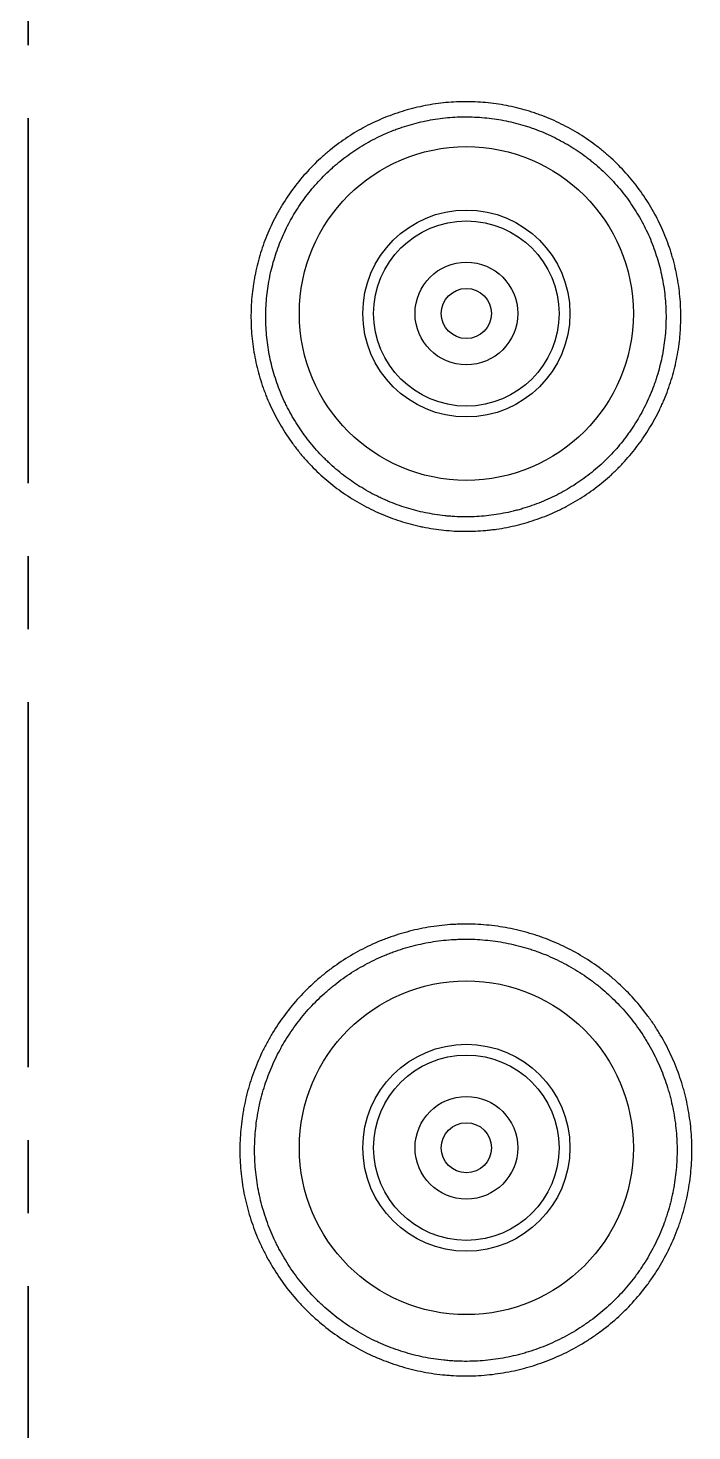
# Model space of a CAD drawing. Extents: x 60870 to 61464, y -29263 to -28843.
# Drawn here: x 61096.41 to 61112.32, y -29066.18 to -29032.55 of the extents above; entities that cross this region are included whole.
import ezdxf

# ---------------------------------------------------------------- set-up
doc = ezdxf.new("R2010")
doc.units = 0
doc.header["$LTSCALE"] = 7
doc.header["$MEASUREMENT"] = 0
doc.linetypes.add('CENTER', pattern=[2, 1.25, -0.25, 0.25, -0.25])
doc.layers.add('08_ALL_FEATURES', color=7, linetype='CONTINUOUS')
doc.layers.add('1', color=1, linetype='CENTER')

msp = doc.modelspace()

# ---------------------------------------------------------------- linework, layer by layer
at = {"layer": '08_ALL_FEATURES', "color": 7, "linetype": 'Continuous'}
for centre, radius in [((61106.913, -29039.39), 4), ((61106.913, -29039.39), 2.481), ((61106.913, -29039.39), 2.221), ((61106.913, -29039.39), 1.23), ((61106.913, -29039.39), 0.6), ((61106.913, -29059.39), 4), ((61106.913, -29059.39), 2.481), ((61106.913, -29059.39), 2.221), ((61106.913, -29059.39), 1.23), ((61106.913, -29059.39), 0.6)]:
    msp.add_circle(centre, radius, dxfattribs=at)
for points, knots in [([(61101.804, -29040.188), (61101.78, -29040.019), (61101.765, -29039.851), (61101.751, -29039.515), (61101.753, -29039.18), (61101.787, -29038.845), (61101.819, -29038.637), (61101.826, -29038.595), (61101.841, -29038.511), (61101.849, -29038.47), (61101.875, -29038.345), (61101.894, -29038.262), (61101.957, -29038.017), (61102.057, -29037.696), (61102.187, -29037.387), (61102.296, -29037.159), (61102.334, -29037.084), (61102.395, -29036.973), (61102.415, -29036.936), (61102.457, -29036.862), (61102.479, -29036.825), (61102.589, -29036.644), (61102.684, -29036.505), (61102.885, -29036.236), (61103.1, -29035.978), (61103.339, -29035.741), (61103.496, -29035.6), (61103.528, -29035.572), (61103.593, -29035.517), (61103.626, -29035.489), (61103.724, -29035.409), (61103.791, -29035.358), (61103.995, -29035.208), (61104.276, -29035.023), (61104.573, -29034.867), (61104.802, -29034.76), (61104.879, -29034.726), (61105.036, -29034.662), (61105.115, -29034.632), (61105.355, -29034.548), (61105.517, -29034.5), (61105.843, -29034.42), (61106.007, -29034.388), (61106.34, -29034.341), (61106.508, -29034.325), (61106.72, -29034.316), (61106.762, -29034.314), (61106.847, -29034.313), (61106.974, -29034.312), (61107.101, -29034.316), (61107.353, -29034.33), (61107.687, -29034.364), (61108.016, -29034.432), (61108.261, -29034.494), (61108.342, -29034.517), (61108.464, -29034.555), (61108.504, -29034.568), (61108.585, -29034.595), (61108.625, -29034.609), (61108.824, -29034.682), (61109.134, -29034.812), (61109.429, -29034.972), (61109.716, -29035.146), (61109.856, -29035.241), (61110.026, -29035.368), (61110.059, -29035.394), (61110.126, -29035.447), (61110.225, -29035.527), (61110.32, -29035.61), (61110.506, -29035.78), (61110.742, -29036.019), (61110.954, -29036.28), (61111.104, -29036.484), (61111.152, -29036.553), (61111.246, -29036.695), (61111.291, -29036.767), (61111.42, -29036.985), (61111.576, -29037.283), (61111.703, -29037.593), (61111.787, -29037.831), (61111.813, -29037.911), (61111.849, -29038.033), (61111.861, -29038.074), (61111.883, -29038.155), (61111.893, -29038.197), (61111.944, -29038.403), (61111.976, -29038.569), (61112.023, -29038.901), (61112.054, -29039.235), (61112.053, -29039.572), (61112.041, -29039.783), (61112.038, -29039.825), (61112.032, -29039.91), (61112.028, -29039.952), (61112.015, -29040.079), (61112.004, -29040.163), (61111.965, -29040.413), (61111.898, -29040.742), (61111.799, -29041.062), (61111.713, -29041.3), (61111.682, -29041.378), (61111.633, -29041.495), (61111.616, -29041.534), (61111.581, -29041.612), (61111.563, -29041.65), (61111.472, -29041.841), (61111.391, -29041.989), (61111.217, -29042.277), (61111.123, -29042.416), (61110.922, -29042.684), (61110.815, -29042.814), (61110.643, -29043.001), (61110.584, -29043.063), (61110.464, -29043.182), (61110.402, -29043.24), (61110.214, -29043.409), (61109.953, -29043.62), (61109.673, -29043.806), (61109.456, -29043.934), (61109.382, -29043.976), (61109.27, -29044.035), (61109.232, -29044.055), (61109.156, -29044.092), (61109.118, -29044.111), (61108.926, -29044.2), (61108.77, -29044.264), (61108.453, -29044.375), (61108.293, -29044.423), (61107.966, -29044.503), (61107.801, -29044.536), (61107.591, -29044.566), (61107.549, -29044.571), (61107.464, -29044.581), (61107.338, -29044.595), (61107.212, -29044.603), (61106.96, -29044.614), (61106.624, -29044.613), (61106.29, -29044.578), (61106.04, -29044.54), (61105.956, -29044.525), (61105.831, -29044.499), (61105.79, -29044.49), (61105.707, -29044.471), (61105.666, -29044.461), (61105.461, -29044.409), (61105.14, -29044.31), (61104.831, -29044.18), (61104.527, -29044.035), (61104.379, -29043.954), (61104.088, -29043.778), (61103.948, -29043.684), (61103.679, -29043.482), (61103.421, -29043.268), (61103.184, -29043.029), (61103.043, -29042.872), (61103.015, -29042.84), (61102.96, -29042.775), (61102.933, -29042.743), (61102.852, -29042.644), (61102.801, -29042.577), (61102.651, -29042.373), (61102.466, -29042.092), (61102.309, -29041.796), (61102.202, -29041.567), (61102.168, -29041.49), (61102.12, -29041.372), (61102.104, -29041.333), (61102.074, -29041.254), (61102.06, -29041.214), (61101.989, -29041.013), (61101.893, -29040.689), (61101.828, -29040.356), (61101.804, -29040.188)], [0, 0, 0, 0, 0.015625, 0.015625, 0.03125, 0.046875, 0.046875, 0.050781, 0.050781, 0.054687, 0.054687, 0.0625, 0.0625, 0.078125, 0.09375, 0.09375, 0.101562, 0.101562, 0.105469, 0.105469, 0.109375, 0.109375, 0.125, 0.125, 0.140625, 0.15625, 0.15625, 0.160156, 0.160156, 0.164063, 0.164063, 0.171875, 0.171875, 0.1875, 0.203125, 0.203125, 0.210938, 0.210938, 0.21875, 0.21875, 0.234375, 0.234375, 0.25, 0.25, 0.265625, 0.265625, 0.269531, 0.269531, 0.273438, 0.28125, 0.28125, 0.296875, 0.3125, 0.3125, 0.320313, 0.320313, 0.324219, 0.324219, 0.328125, 0.328125, 0.34375, 0.359375, 0.359375, 0.375, 0.375, 0.378906, 0.378906, 0.382813, 0.390625, 0.390625, 0.40625, 0.421875, 0.421875, 0.429688, 0.429688, 0.4375, 0.4375, 0.453125, 0.46875, 0.46875, 0.476563, 0.476563, 0.480469, 0.480469, 0.484375, 0.484375, 0.5, 0.5, 0.515625, 0.53125, 0.53125, 0.535156, 0.535156, 0.539063, 0.539063, 0.546875, 0.546875, 0.5625, 0.578125, 0.578125, 0.585938, 0.585938, 0.589844, 0.589844, 0.59375, 0.59375, 0.609375, 0.609375, 0.625, 0.625, 0.640625, 0.640625, 0.648438, 0.648438, 0.65625, 0.65625, 0.671875, 0.6875, 0.6875, 0.695313, 0.695313, 0.699219, 0.699219, 0.703125, 0.703125, 0.71875, 0.71875, 0.734375, 0.734375, 0.75, 0.75, 0.753906, 0.753906, 0.757813, 0.765625, 0.765625, 0.78125, 0.796875, 0.796875, 0.804688, 0.804688, 0.808594, 0.808594, 0.8125, 0.8125, 0.828125, 0.84375, 0.84375, 0.859375, 0.859375, 0.875, 0.875, 0.890625, 0.90625, 0.90625, 0.910156, 0.910156, 0.914063, 0.914063, 0.921875, 0.921875, 0.9375, 0.953125, 0.953125, 0.960938, 0.960938, 0.964844, 0.964844, 0.96875, 0.96875, 0.984375, 1, 1, 1, 1]), ([(61102.153, -29040.14), (61102.175, -29040.297), (61102.205, -29040.452), (61102.279, -29040.756), (61102.367, -29041.055), (61102.485, -29041.346), (61102.568, -29041.524), (61102.585, -29041.56), (61102.62, -29041.631), (61102.638, -29041.666), (61102.693, -29041.771), (61102.732, -29041.84), (61102.851, -29042.043), (61103.023, -29042.304), (61103.22, -29042.547), (61103.376, -29042.722), (61103.457, -29042.808), (61103.541, -29042.892), (61103.598, -29042.947), (61103.627, -29042.974), (61103.772, -29043.107), (61103.893, -29043.208), (61104.143, -29043.396), (61104.401, -29043.571), (61104.676, -29043.721), (61104.854, -29043.807), (61104.89, -29043.824), (61104.962, -29043.856), (61104.998, -29043.872), (61105.107, -29043.918), (61105.181, -29043.947), (61105.402, -29044.028), (61105.7, -29044.121), (61106.006, -29044.184), (61106.239, -29044.22), (61106.317, -29044.23), (61106.435, -29044.243), (61106.474, -29044.247), (61106.553, -29044.253), (61106.592, -29044.256), (61106.789, -29044.267), (61106.946, -29044.268), (61107.258, -29044.255), (61107.414, -29044.241), (61107.723, -29044.197), (61107.878, -29044.168), (61108.07, -29044.121), (61108.108, -29044.111), (61108.184, -29044.091), (61108.298, -29044.058), (61108.41, -29044.022), (61108.632, -29043.945), (61108.922, -29043.827), (61109.199, -29043.682), (61109.402, -29043.562), (61109.469, -29043.521), (61109.568, -29043.455), (61109.601, -29043.433), (61109.666, -29043.388), (61109.826, -29043.274), (61110.1, -29043.052), (61110.323, -29042.833), (61110.535, -29042.603), (61110.635, -29042.482), (61110.754, -29042.324), (61110.778, -29042.292), (61110.824, -29042.228), (61110.891, -29042.131), (61110.955, -29042.032), (61111.077, -29041.831), (61111.226, -29041.557), (61111.348, -29041.269), (61111.416, -29041.084), (61111.429, -29041.047), (61111.455, -29040.972), (61111.467, -29040.935), (61111.502, -29040.821), (61111.524, -29040.746), (61111.583, -29040.517), (61111.646, -29040.211), (61111.679, -29039.9), (61111.692, -29039.666), (61111.695, -29039.587), (61111.696, -29039.469), (61111.696, -29039.43), (61111.694, -29039.351), (61111.693, -29039.311), (61111.685, -29039.113), (61111.657, -29038.8), (61111.598, -29038.491), (61111.542, -29038.261), (61111.521, -29038.185), (61111.476, -29038.033), (61111.452, -29037.958), (61111.374, -29037.735), (61111.256, -29037.445), (61111.11, -29037.167), (61111.01, -29036.998), (61110.989, -29036.964), (61110.947, -29036.897), (61110.926, -29036.864), (61110.861, -29036.764), (61110.816, -29036.7), (61110.676, -29036.509), (61110.479, -29036.266), (61110.26, -29036.044), (61110.087, -29035.885), (61109.998, -29035.808), (61109.906, -29035.733), (61109.844, -29035.684), (61109.813, -29035.66), (61109.655, -29035.541), (61109.525, -29035.453), (61109.257, -29035.291), (61108.983, -29035.142), (61108.694, -29035.02), (61108.509, -29034.952), (61108.472, -29034.939), (61108.397, -29034.914), (61108.359, -29034.901), (61108.246, -29034.866), (61108.17, -29034.845), (61107.942, -29034.786), (61107.636, -29034.723), (61107.325, -29034.691), (61107.09, -29034.678), (61107.012, -29034.675), (61106.893, -29034.674), (61106.854, -29034.675), (61106.775, -29034.676), (61106.735, -29034.677), (61106.538, -29034.686), (61106.382, -29034.7), (61106.072, -29034.744), (61105.919, -29034.774), (61105.615, -29034.848), (61105.465, -29034.892), (61105.278, -29034.957), (61105.241, -29034.971), (61105.167, -29034.999), (61105.057, -29035.042), (61104.949, -29035.089), (61104.736, -29035.188), (61104.459, -29035.334), (61104.198, -29035.506), (61104.008, -29035.645), (61103.945, -29035.693), (61103.853, -29035.768), (61103.823, -29035.793), (61103.762, -29035.844), (61103.733, -29035.87), (61103.586, -29036.002), (61103.363, -29036.222), (61103.163, -29036.462), (61102.975, -29036.712), (61102.887, -29036.842), (61102.784, -29037.011), (61102.764, -29037.045), (61102.725, -29037.113), (61102.667, -29037.217), (61102.613, -29037.321), (61102.512, -29037.533), (61102.39, -29037.821), (61102.297, -29038.12), (61102.238, -29038.348), (61102.22, -29038.425), (61102.189, -29038.58), (61102.175, -29038.658), (61102.138, -29038.891), (61102.106, -29039.202), (61102.104, -29039.514), (61102.117, -29039.827), (61102.131, -29039.984), (61102.153, -29040.14)], [0, 0, 0, 0, 0.015625, 0.015625, 0.03125, 0.046875, 0.046875, 0.050781, 0.050781, 0.054688, 0.054688, 0.0625, 0.0625, 0.078125, 0.09375, 0.09375, 0.101563, 0.105469, 0.105469, 0.109375, 0.109375, 0.125, 0.125, 0.140625, 0.15625, 0.15625, 0.160156, 0.160156, 0.164063, 0.164063, 0.171875, 0.171875, 0.1875, 0.203125, 0.203125, 0.210938, 0.210938, 0.214844, 0.214844, 0.21875, 0.21875, 0.234375, 0.234375, 0.25, 0.25, 0.265625, 0.265625, 0.269531, 0.269531, 0.273438, 0.28125, 0.28125, 0.296875, 0.3125, 0.3125, 0.320313, 0.320313, 0.324219, 0.324219, 0.328125, 0.34375, 0.359375, 0.359375, 0.375, 0.375, 0.378906, 0.378906, 0.382813, 0.390625, 0.390625, 0.40625, 0.421875, 0.421875, 0.425781, 0.425781, 0.429688, 0.429688, 0.4375, 0.4375, 0.453125, 0.46875, 0.46875, 0.476563, 0.476563, 0.480469, 0.480469, 0.484375, 0.484375, 0.5, 0.515625, 0.515625, 0.523438, 0.523438, 0.53125, 0.53125, 0.546875, 0.5625, 0.5625, 0.566406, 0.566406, 0.570313, 0.570313, 0.578125, 0.578125, 0.59375, 0.609375, 0.609375, 0.617188, 0.621094, 0.621094, 0.625, 0.625, 0.640625, 0.640625, 0.65625, 0.671875, 0.671875, 0.675781, 0.675781, 0.679688, 0.679688, 0.6875, 0.6875, 0.703125, 0.71875, 0.71875, 0.726563, 0.726563, 0.730469, 0.730469, 0.734375, 0.734375, 0.75, 0.75, 0.765625, 0.765625, 0.78125, 0.78125, 0.785156, 0.785156, 0.789063, 0.796875, 0.796875, 0.8125, 0.828125, 0.828125, 0.835938, 0.835938, 0.839844, 0.839844, 0.84375, 0.84375, 0.859375, 0.875, 0.875, 0.890625, 0.890625, 0.894531, 0.894531, 0.898438, 0.90625, 0.90625, 0.921875, 0.9375, 0.9375, 0.945312, 0.945312, 0.953125, 0.953125, 0.96875, 0.984375, 0.984375, 1, 1, 1, 1]), ([(61101.541, -29060.211), (61101.528, -29060.123), (61101.518, -29060.034), (61101.502, -29059.857), (61101.496, -29059.769), (61101.484, -29059.504), (61101.486, -29059.151), (61101.522, -29058.8), (61101.556, -29058.58), (61101.563, -29058.536), (61101.579, -29058.449), (61101.587, -29058.405), (61101.614, -29058.273), (61101.634, -29058.187), (61101.7, -29057.929), (61101.804, -29057.591), (61101.941, -29057.266), (61102.055, -29057.026), (61102.096, -29056.947), (61102.159, -29056.83), (61102.181, -29056.791), (61102.225, -29056.714), (61102.248, -29056.675), (61102.363, -29056.484), (61102.463, -29056.337), (61102.675, -29056.055), (61102.9, -29055.783), (61103.151, -29055.534), (61103.316, -29055.385), (61103.35, -29055.356), (61103.418, -29055.298), (61103.452, -29055.269), (61103.556, -29055.185), (61103.626, -29055.131), (61103.841, -29054.973), (61104.136, -29054.779), (61104.448, -29054.614), (61104.688, -29054.501), (61104.769, -29054.465), (61104.893, -29054.415), (61104.934, -29054.399), (61105.018, -29054.367), (61105.06, -29054.351), (61105.27, -29054.277), (61105.44, -29054.227), (61105.783, -29054.143), (61105.956, -29054.109), (61106.305, -29054.059), (61106.482, -29054.042), (61106.704, -29054.032), (61106.749, -29054.031), (61106.838, -29054.029), (61106.972, -29054.028), (61107.105, -29054.032), (61107.37, -29054.046), (61107.722, -29054.083), (61108.068, -29054.153), (61108.325, -29054.219), (61108.411, -29054.243), (61108.539, -29054.282), (61108.581, -29054.296), (61108.666, -29054.324), (61108.708, -29054.339), (61108.917, -29054.415), (61109.243, -29054.552), (61109.554, -29054.72), (61109.856, -29054.902), (61110.003, -29055.002), (61110.182, -29055.135), (61110.217, -29055.163), (61110.287, -29055.218), (61110.391, -29055.302), (61110.492, -29055.389), (61110.687, -29055.568), (61110.936, -29055.819), (61111.159, -29056.093), (61111.316, -29056.307), (61111.367, -29056.38), (61111.441, -29056.492), (61111.466, -29056.53), (61111.513, -29056.605), (61111.536, -29056.643), (61111.65, -29056.835), (61111.815, -29057.148), (61111.949, -29057.476), (61112.038, -29057.727), (61112.065, -29057.812), (61112.104, -29057.94), (61112.116, -29057.983), (61112.139, -29058.069), (61112.15, -29058.112), (61112.203, -29058.329), (61112.271, -29058.677), (61112.304, -29059.031), (61112.313, -29059.254), (61112.315, -29059.299), (61112.316, -29059.388), (61112.317, -29059.522), (61112.313, -29059.655), (61112.298, -29059.92), (61112.262, -29060.271), (61112.191, -29060.617), (61112.125, -29060.875), (61112.1, -29060.96), (61112.061, -29061.088), (61112.047, -29061.131), (61112.019, -29061.215), (61112.004, -29061.257), (61111.928, -29061.466), (61111.79, -29061.792), (61111.622, -29062.102), (61111.485, -29062.329), (61111.437, -29062.403), (61111.338, -29062.55), (61111.286, -29062.623), (61111.125, -29062.838), (61111.011, -29062.974), (61110.773, -29063.235), (61110.522, -29063.482), (61110.247, -29063.705), (61110.068, -29063.837), (61110.032, -29063.863), (61109.959, -29063.914), (61109.922, -29063.939), (61109.81, -29064.013), (61109.734, -29064.06), (61109.505, -29064.195), (61109.193, -29064.36), (61108.866, -29064.493), (61108.616, -29064.581), (61108.531, -29064.609), (61108.403, -29064.647), (61108.361, -29064.659), (61108.274, -29064.682), (61108.231, -29064.694), (61108.014, -29064.747), (61107.84, -29064.78), (61107.491, -29064.83), (61107.315, -29064.846), (61106.962, -29064.862), (61106.785, -29064.861), (61106.563, -29064.849), (61106.519, -29064.846), (61106.43, -29064.839), (61106.385, -29064.835), (61106.252, -29064.821), (61106.164, -29064.81), (61105.901, -29064.769), (61105.555, -29064.698), (61105.218, -29064.594), (61104.968, -29064.503), (61104.886, -29064.471), (61104.762, -29064.419), (61104.721, -29064.401), (61104.64, -29064.365), (61104.599, -29064.346), (61104.399, -29064.25), (61104.243, -29064.165), (61103.941, -29063.982), (61103.795, -29063.883), (61103.513, -29063.671), (61103.376, -29063.558), (61103.212, -29063.408), (61103.179, -29063.377), (61103.115, -29063.315), (61103.019, -29063.221), (61102.928, -29063.124), (61102.751, -29062.927), (61102.529, -29062.653), (61102.334, -29062.358), (61102.198, -29062.129), (61102.155, -29062.052), (61102.092, -29061.933), (61102.072, -29061.893), (61102.032, -29061.813), (61102.013, -29061.773), (61101.919, -29061.572), (61101.785, -29061.244), (61101.685, -29060.906), (61101.6, -29060.563), (61101.566, -29060.388), (61101.541, -29060.211)], [0, 0, 0, 0, 0.007812, 0.007812, 0.015625, 0.015625, 0.03125, 0.046875, 0.046875, 0.050781, 0.050781, 0.054687, 0.054687, 0.0625, 0.0625, 0.078125, 0.09375, 0.09375, 0.101562, 0.101562, 0.105469, 0.105469, 0.109375, 0.109375, 0.125, 0.125, 0.140625, 0.15625, 0.15625, 0.160156, 0.160156, 0.164062, 0.164062, 0.171875, 0.171875, 0.1875, 0.203125, 0.203125, 0.210937, 0.210937, 0.214844, 0.214844, 0.21875, 0.21875, 0.234375, 0.234375, 0.25, 0.25, 0.265625, 0.265625, 0.269531, 0.269531, 0.273437, 0.28125, 0.28125, 0.296875, 0.3125, 0.3125, 0.320312, 0.320312, 0.324219, 0.324219, 0.328125, 0.328125, 0.34375, 0.359375, 0.359375, 0.375, 0.375, 0.378906, 0.378906, 0.382812, 0.390625, 0.390625, 0.40625, 0.421875, 0.421875, 0.429687, 0.429687, 0.433594, 0.433594, 0.4375, 0.4375, 0.453125, 0.46875, 0.46875, 0.476562, 0.476562, 0.480469, 0.480469, 0.484375, 0.484375, 0.5, 0.515625, 0.515625, 0.519531, 0.519531, 0.523437, 0.53125, 0.53125, 0.546875, 0.5625, 0.5625, 0.570312, 0.570312, 0.574219, 0.574219, 0.578125, 0.578125, 0.59375, 0.609375, 0.609375, 0.617187, 0.617187, 0.625, 0.625, 0.640625, 0.640625, 0.65625, 0.671875, 0.671875, 0.675781, 0.675781, 0.679687, 0.679687, 0.6875, 0.6875, 0.703125, 0.71875, 0.71875, 0.726562, 0.726562, 0.730469, 0.730469, 0.734375, 0.734375, 0.75, 0.75, 0.765625, 0.765625, 0.78125, 0.78125, 0.785156, 0.785156, 0.789062, 0.789062, 0.796875, 0.796875, 0.8125, 0.828125, 0.828125, 0.835937, 0.835937, 0.839844, 0.839844, 0.84375, 0.84375, 0.859375, 0.859375, 0.875, 0.875, 0.890625, 0.890625, 0.894531, 0.894531, 0.898437, 0.90625, 0.90625, 0.921875, 0.9375, 0.9375, 0.945312, 0.945312, 0.949219, 0.949219, 0.953125, 0.953125, 0.96875, 0.984375, 0.984375, 1, 1, 1, 1]), ([(61101.89, -29060.163), (61101.914, -29060.328), (61101.945, -29060.491), (61102.024, -29060.812), (61102.117, -29061.129), (61102.242, -29061.435), (61102.33, -29061.623), (61102.348, -29061.661), (61102.385, -29061.735), (61102.404, -29061.773), (61102.462, -29061.883), (61102.503, -29061.956), (61102.629, -29062.17), (61102.811, -29062.445), (61103.019, -29062.702), (61103.184, -29062.887), (61103.27, -29062.977), (61103.358, -29063.065), (61103.419, -29063.123), (61103.449, -29063.152), (61103.603, -29063.292), (61103.73, -29063.398), (61103.994, -29063.596), (61104.267, -29063.781), (61104.558, -29063.939), (61104.745, -29064.029), (61104.783, -29064.047), (61104.859, -29064.081), (61104.898, -29064.098), (61105.013, -29064.146), (61105.09, -29064.177), (61105.323, -29064.262), (61105.639, -29064.359), (61105.962, -29064.426), (61106.207, -29064.464), (61106.29, -29064.474), (61106.414, -29064.487), (61106.456, -29064.491), (61106.539, -29064.498), (61106.58, -29064.501), (61106.788, -29064.512), (61106.954, -29064.513), (61107.283, -29064.499), (61107.447, -29064.484), (61107.774, -29064.437), (61107.937, -29064.406), (61108.139, -29064.357), (61108.18, -29064.346), (61108.26, -29064.325), (61108.381, -29064.291), (61108.499, -29064.252), (61108.733, -29064.17), (61109.038, -29064.046), (61109.331, -29063.892), (61109.545, -29063.765), (61109.615, -29063.721), (61109.72, -29063.653), (61109.754, -29063.629), (61109.823, -29063.581), (61109.857, -29063.557), (61110.024, -29063.435), (61110.281, -29063.226), (61110.516, -29062.995), (61110.739, -29062.751), (61110.845, -29062.624), (61110.971, -29062.457), (61110.995, -29062.423), (61111.044, -29062.356), (61111.115, -29062.253), (61111.182, -29062.149), (61111.311, -29061.937), (61111.468, -29061.647), (61111.597, -29061.343), (61111.668, -29061.148), (61111.682, -29061.109), (61111.708, -29061.03), (61111.721, -29060.99), (61111.758, -29060.87), (61111.781, -29060.79), (61111.843, -29060.549), (61111.909, -29060.226), (61111.944, -29059.898), (61111.958, -29059.65), (61111.96, -29059.567), (61111.961, -29059.443), (61111.961, -29059.401), (61111.959, -29059.318), (61111.958, -29059.276), (61111.949, -29059.067), (61111.919, -29058.736), (61111.856, -29058.411), (61111.807, -29058.209), (61111.796, -29058.168), (61111.775, -29058.088), (61111.763, -29058.048), (61111.727, -29057.927), (61111.702, -29057.848), (61111.619, -29057.613), (61111.494, -29057.307), (61111.34, -29057.014), (61111.234, -29056.835), (61111.212, -29056.8), (61111.168, -29056.729), (61111.145, -29056.694), (61111.076, -29056.589), (61111.029, -29056.521), (61110.881, -29056.32), (61110.673, -29056.064), (61110.441, -29055.83), (61110.258, -29055.662), (61110.165, -29055.58), (61110.068, -29055.502), (61110.002, -29055.45), (61109.969, -29055.425), (61109.802, -29055.3), (61109.665, -29055.207), (61109.382, -29055.036), (61109.092, -29054.879), (61108.787, -29054.751), (61108.592, -29054.679), (61108.553, -29054.666), (61108.474, -29054.639), (61108.434, -29054.626), (61108.314, -29054.589), (61108.234, -29054.567), (61107.994, -29054.505), (61107.67, -29054.439), (61107.342, -29054.405), (61107.094, -29054.392), (61107.011, -29054.389), (61106.886, -29054.388), (61106.845, -29054.389), (61106.761, -29054.39), (61106.719, -29054.392), (61106.511, -29054.401), (61106.347, -29054.416), (61106.02, -29054.463), (61105.858, -29054.494), (61105.538, -29054.573), (61105.379, -29054.62), (61105.182, -29054.689), (61105.143, -29054.703), (61105.065, -29054.733), (61104.949, -29054.779), (61104.835, -29054.829), (61104.61, -29054.934), (61104.318, -29055.088), (61104.043, -29055.269), (61103.842, -29055.416), (61103.776, -29055.467), (61103.679, -29055.546), (61103.647, -29055.573), (61103.584, -29055.627), (61103.552, -29055.654), (61103.397, -29055.793), (61103.162, -29056.026), (61102.952, -29056.279), (61102.754, -29056.543), (61102.661, -29056.681), (61102.552, -29056.859), (61102.531, -29056.895), (61102.49, -29056.967), (61102.429, -29057.076), (61102.373, -29057.187), (61102.265, -29057.411), (61102.138, -29057.715), (61102.04, -29058.03), (61101.978, -29058.271), (61101.959, -29058.352), (61101.926, -29058.516), (61101.911, -29058.598), (61101.873, -29058.844), (61101.839, -29059.173), (61101.837, -29059.502), (61101.851, -29059.832), (61101.866, -29059.998), (61101.89, -29060.163)], [0, 0, 0, 0, 0.015625, 0.015625, 0.03125, 0.046875, 0.046875, 0.050781, 0.050781, 0.054687, 0.054687, 0.0625, 0.0625, 0.078125, 0.09375, 0.09375, 0.101562, 0.105469, 0.105469, 0.109375, 0.109375, 0.125, 0.125, 0.140625, 0.15625, 0.15625, 0.160156, 0.160156, 0.164062, 0.164062, 0.171875, 0.171875, 0.1875, 0.203125, 0.203125, 0.210937, 0.210937, 0.214844, 0.214844, 0.21875, 0.21875, 0.234375, 0.234375, 0.25, 0.25, 0.265625, 0.265625, 0.269531, 0.269531, 0.273437, 0.28125, 0.28125, 0.296875, 0.3125, 0.3125, 0.320312, 0.320312, 0.324219, 0.324219, 0.328125, 0.328125, 0.34375, 0.359375, 0.359375, 0.375, 0.375, 0.378906, 0.378906, 0.382812, 0.390625, 0.390625, 0.40625, 0.421875, 0.421875, 0.425781, 0.425781, 0.429687, 0.429687, 0.4375, 0.4375, 0.453125, 0.46875, 0.46875, 0.476562, 0.476562, 0.480469, 0.480469, 0.484375, 0.484375, 0.5, 0.515625, 0.515625, 0.519531, 0.519531, 0.523437, 0.523437, 0.53125, 0.53125, 0.546875, 0.5625, 0.5625, 0.566406, 0.566406, 0.570312, 0.570312, 0.578125, 0.578125, 0.59375, 0.609375, 0.609375, 0.617187, 0.621094, 0.621094, 0.625, 0.625, 0.640625, 0.640625, 0.65625, 0.671875, 0.671875, 0.675781, 0.675781, 0.679687, 0.679687, 0.6875, 0.6875, 0.703125, 0.71875, 0.71875, 0.726562, 0.726562, 0.730469, 0.730469, 0.734375, 0.734375, 0.75, 0.75, 0.765625, 0.765625, 0.78125, 0.78125, 0.785156, 0.785156, 0.789062, 0.796875, 0.796875, 0.8125, 0.828125, 0.828125, 0.835937, 0.835937, 0.839844, 0.839844, 0.84375, 0.84375, 0.859375, 0.875, 0.875, 0.890625, 0.890625, 0.894531, 0.894531, 0.898437, 0.90625, 0.90625, 0.921875, 0.9375, 0.9375, 0.945312, 0.945312, 0.953125, 0.953125, 0.96875, 0.984375, 0.984375, 1, 1, 1, 1])]:
    msp.add_open_spline(points, degree=3, knots=knots, dxfattribs=at)
at = {"layer": '1', "color": 1, "linetype": 'CENTER', "lineweight": 35}
msp.add_line((61096.413, -29211.459), (61096.413, -29007.318), dxfattribs=at)

doc.saveas('drawing.dxf')
